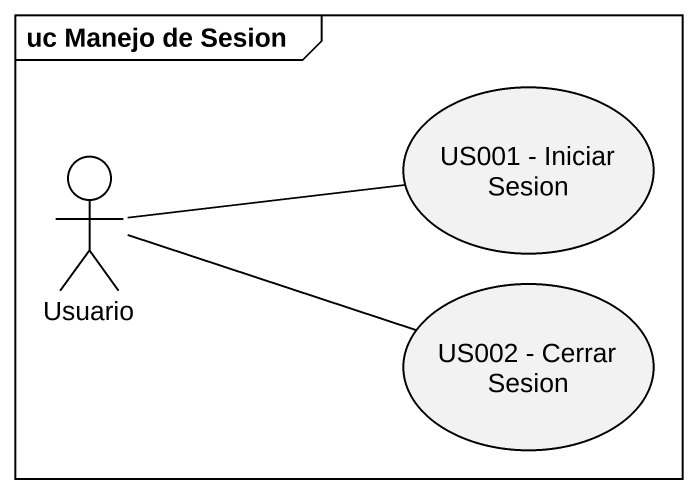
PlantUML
@startuml
mainframe uc Manejo de Sesion
actor Usuario
usecase "US001 - Iniciar Sesion" as US001_Iniciar_Sesion
usecase "US002 - Cerrar Sesion" as US002_Cerrar_Sesion
Usuario -right- US001_Iniciar_Sesion
Usuario -right- US002_Cerrar_Sesion
@enduml
